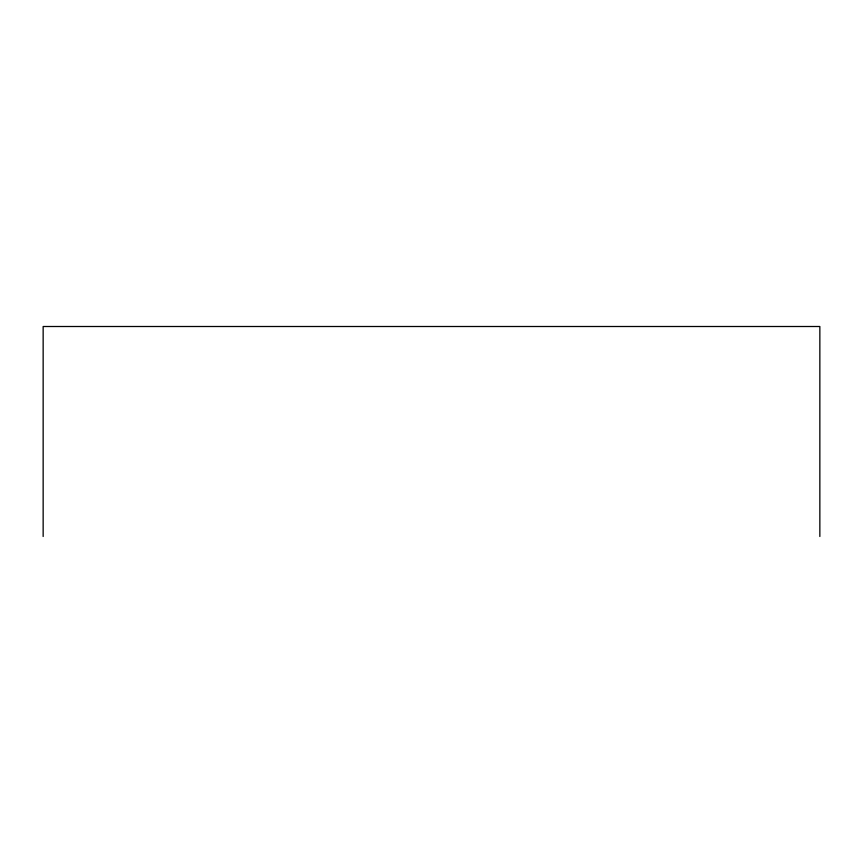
<?xml version="1.0" encoding="UTF-8"?>
<svg xmlns="http://www.w3.org/2000/svg" width="863" height="863" viewBox="0 0 863 863"><rect width="100%" height="100%" fill="white"/><g stroke="black" fill="none" stroke-linecap="round" stroke-linejoin="round"><path stroke-width="1.29" d="M819.85 536.495L819.85 326.505L43.15 326.505L43.15 536.495"/></g></svg>
